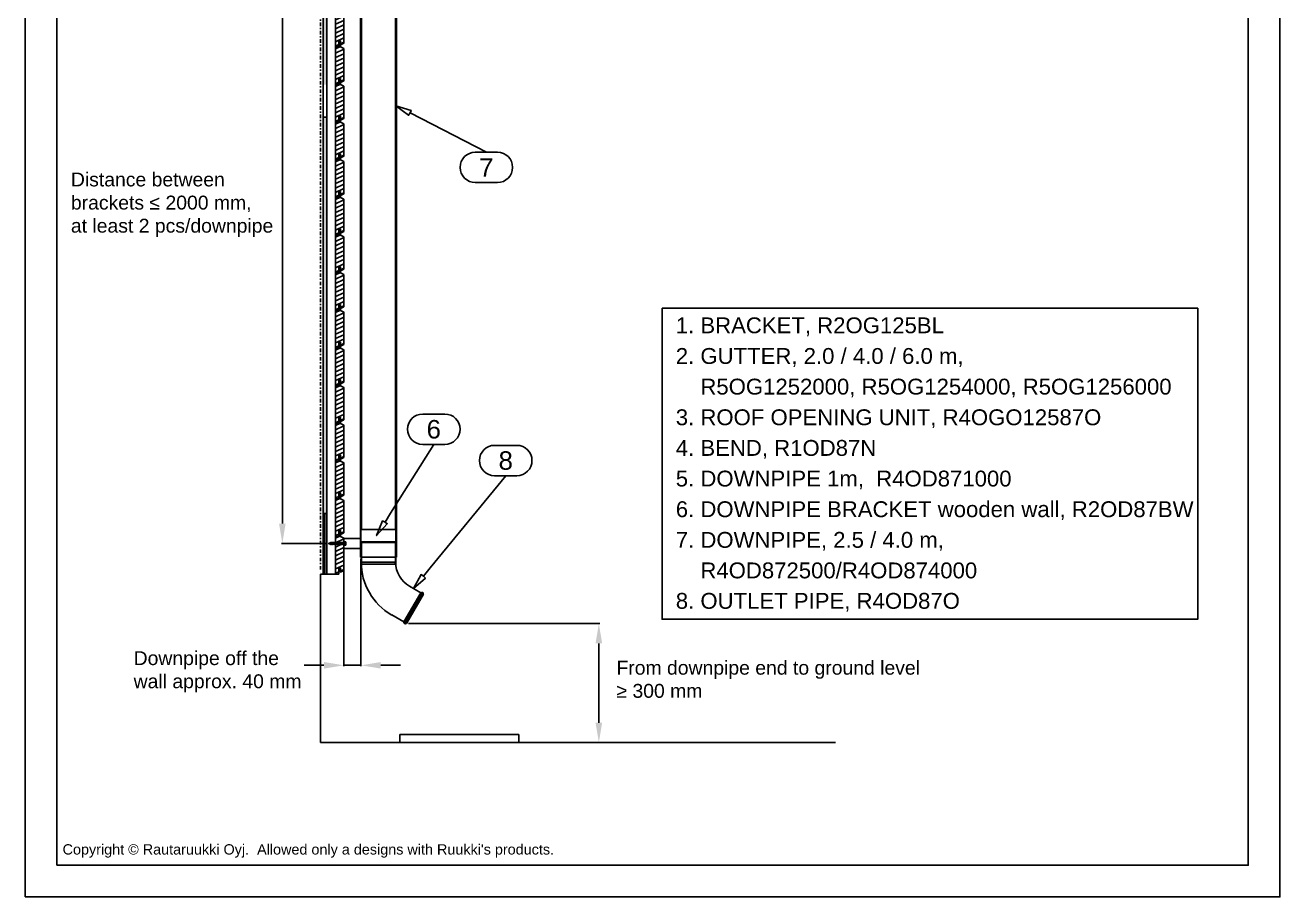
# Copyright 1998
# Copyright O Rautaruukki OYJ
# Model space of a CAD drawing. Extents: x -5366 to 10078, y -29412 to -20292.
# Drawn here: x -5366 to -2198, y -29412 to -27213 of the extents above; entities that cross this region are included whole.
import ezdxf
from ezdxf.enums import TextEntityAlignment as Align

# ---------------------------------------------------------------- set-up
doc = ezdxf.new("R2010")
doc.units = 0
doc.linetypes.add('PKL', pattern=[7, 3, -2, 0, -2])
for name, color, linetype in [('1', 7, 'CONTINUOUS'), ('CLASSIC', 7, 'CONTINUOUS'), ('DET_RAAMIT', 7, 'CONTINUOUS'), ('KIINNIKE', 1, 'CONTINUOUS'), ('MITAT', 2, 'CONTINUOUS'), ('POIMULEVY', 7, 'CONTINUOUS'), ('RAAMIT', 2, 'CONTINUOUS'), ('RISTIKKO', 1, 'CONTINUOUS'), ('RU_COPYRIGHT', 7, 'CONTINUOUS'), ('RWS', 7, 'CONTINUOUS')]:
    doc.layers.add(name, color=color, linetype=linetype)
doc.layers.add('DET_RAAMI_ULOIN', color=7, linetype='CONTINUOUS', plot=False)
doc.layers.add('RWS LIMITYKSET YM', color=7, linetype='CONTINUOUS', plot=False)
doc.layers.add('KUVA', color=7, linetype='CONTINUOUS', lineweight=40)
doc.styles.add('arial', font='ARIAL.TTF')
doc.dimstyles.get("Standard").update_dxf_attribs({"dimtxt": 0.18, "dimasz": 0.18, "dimexe": 0.18, "dimexo": 0.0625, "dimgap": 0.09, "dimtad": 0, "dimtih": 1, "dimtoh": 1, "dimdec": 4, "dimzin": 0, "dimdsep": 46, "dimtxsty": 'Standard', "dimcen": 0.09, "dimadec": 0, "dimazin": 0, "dimtfac": 1, "dimtdec": 4, "dimtofl": 0, "dimtmove": 0, "dimatfit": 3, "dimfxl": 0, "dimtolj": 1, "dimtzin": 0, "dimarcsym": 0})

# ---------------------------------------------------------------- blocks, each defined once
blk = doc.blocks.new('Bracket wood wall')
at = {"layer": '1'}
for p, q in [((-691.1, -3746.1), (-781.5, -3746.1)), ((-781.5, -3746.1), (-781.5, -3815.7)), ((-691.1, -3746.1), (-691.1, -3815.7)), ((-691.1, -3815.7), (-781.5, -3815.7))]:
    blk.add_line(p, q, dxfattribs=at)
at = {"layer": 'RWS'}
for p, q in [((-781.5, -3768.4), (-824.1, -3768.4)), ((-824.1, -3768.4), (-824.1, -3793.4)), ((-781.5, -3793.4), (-824.1, -3793.4))]:
    blk.add_line(p, q, dxfattribs=at)
blk = doc.blocks.new('*D113')
at = {"layer": 'MITAT', "color": 6, "lineweight": -2}
for p, q in [((-4397.3, -28722.9), (-3914.6, -28722.9)), ((-3917.1, -28772.9), (-3917.1, -28972.9)), ((-4397.3, -29022.9), (-3914.6, -29022.9))]:
    blk.add_line(p, q, dxfattribs=at)
at = {"layer": 'MITAT', "color": 6}
for points in [[(-3925.4, -28772.9), (-3908.7, -28772.9), (-3917.1, -28722.9)], [(-3925.4, -28972.9), (-3908.7, -28972.9), (-3917.1, -29022.9)]]:
    blk.add_solid(points, dxfattribs=at)
blk = doc.blocks.new('*D114')
at = {"layer": 'MITAT', "color": 6, "lineweight": -2}
for p, q in [((-4604.4, -26845.3), (-4718.7, -26845.3)), ((-4716.2, -26895.3), (-4716.2, -28470.5)), ((-4604.4, -28520.5), (-4718.7, -28520.5))]:
    blk.add_line(p, q, dxfattribs=at)
at = {"layer": 'MITAT', "color": 6}
for points in [[(-4724.5, -26895.3), (-4707.9, -26895.3), (-4716.2, -26845.3)], [(-4724.5, -28470.5), (-4707.9, -28470.5), (-4716.2, -28520.5)]]:
    blk.add_solid(points, dxfattribs=at)
blk = doc.blocks.new('*D115')
at = {"layer": 'MITAT', "color": 6, "lineweight": -2}
for p, q in [((-4561.1, -28560.3), (-4561.1, -28830.5)), ((-4517.6, -28560.3), (-4517.6, -28830.5)), ((-4611.1, -28828), (-4661.1, -28828)), ((-4517.6, -28828), (-4561.1, -28828)), ((-4467.6, -28828), (-4417.6, -28828))]:
    blk.add_line(p, q, dxfattribs=at)
at = {"layer": 'MITAT', "color": 6}
for points in [[(-4611.1, -28819.7), (-4611.1, -28836.3), (-4561.1, -28828)], [(-4467.6, -28819.7), (-4467.6, -28836.3), (-4517.6, -28828)]]:
    blk.add_solid(points, dxfattribs=at)
blk = doc.blocks.new('S55-38')
at = {"layer": 'KIINNIKE'}
for p, q in [((-22, 8.8), (-20, 7.8)), ((-20.7, 12.6), (-18.7, 11.6)), ((-19.2, 7.4), (-17.1, 6.3)), ((-17.9, 11.2), (-15.9, 10.1))]:
    blk.add_line(p, q, dxfattribs=at)
at = {"layer": 'KIINNIKE', "color": 1}
for p, q in [((-16.3, 6), (-14.3, 4.9)), ((-15.1, 9.8), (-13, 8.7)), ((-13.5, 4.5), (-11.4, 3.5)), ((-12.2, 8.3), (-10.2, 7.3)), ((-10.7, 3.1), (-8.6, 2.1)), ((-9.4, 6.9), (-7.3, 5.9)), ((-7.8, 1.7), (-5.8, 0.7)), ((-6.6, 5.5), (-4.5, 4.5)), ((-5, 0.3), (-2.9, -0.8)), ((-3.7, 4.1), (-1.7, 3)), ((-0.9, 2.7), (0.9, 1.8)), ((6.3, 1.3), (2.7, -5.8)), ((-2.2, -1.1), (-0.9, -1.8))]:
    blk.add_line(p, q, dxfattribs=at)
at = {"layer": 'KIINNIKE'}
for points in [[(-33.6, 16.3), (-34.2, 17.1)], [(-34.2, 17.1), (-33.3, 17.1)], [(-28.5, 12), (-29.2, 12.4)], [(-25.6, 10.6), (-27.7, 11.6)], [(-27.5, 15.9), (-27.2, 15.8)], [(-26.4, 15.4), (-24.4, 14.4)], [(-22.8, 9.2), (-24.9, 10.2)], [(-23.6, 14), (-21.5, 13)], [(-20, 7.8), (-20, 7.8)], [(-18.7, 11.6), (-18.8, 11.6)]]:
    blk.add_lwpolyline(points, dxfattribs=at)
for points in [[(-33.5, 15.5), (-33.7, 16), (-33.2, 17.3), (-32.8, 17.5), (-32.7, 17), (-33.1, 15.7)], [(-31.2, 12.5), (-31.4, 13.3), (-30, 17.4), (-29.4, 17.8), (-29.2, 17), (-30.6, 12.9)], [(-28.3, 11.1), (-28.6, 11.8), (-27.1, 16), (-26.6, 16.4), (-26.4, 15.6), (-27.8, 11.4)], [(-25.5, 9.7), (-25.7, 10.4), (-24.3, 14.6), (-23.7, 15), (-23.5, 14.2), (-24.9, 10)], [(-22.6, 8.3), (-22.9, 9), (-21.5, 13.2), (-20.9, 13.6), (-20.7, 12.8), (-22.1, 8.6)], [(-19.8, 6.9), (-20, 7.6), (-18.6, 11.7), (-18, 12.1), (-17.8, 11.4), (-19.3, 7.2)]]:
    blk.add_lwpolyline(points, close=True, dxfattribs=at)
for points in [[(-31.2, 13.7, -0.053388), (-32.8, 15.3), (-33.1, 15.7)], [(-32.7, 17.1), (-31.9, 17, -0.041911), (-30.2, 16.9)], [(-28.5, 12), (-29.2, 12.4, -0.035659), (-30.5, 13.2, -0.035659)], [(-29.3, 16.7, -0.048189), (-27.5, 15.9), (-27.2, 15.8)]]:
    blk.add_lwpolyline(points, format="xyb", dxfattribs=at)
at = {"layer": 'KIINNIKE', "color": 1}
for points in [[(-17, 5.4), (-17.2, 6.2), (-15.8, 10.3), (-15.2, 10.7), (-15, 9.9), (-16.4, 5.8)], [(-14.1, 4), (-14.4, 4.7), (-12.9, 8.9), (-12.4, 9.3), (-12.2, 8.5), (-13.6, 4.3)], [(-11.3, 2.6), (-11.5, 3.3), (-10.1, 7.5), (-9.5, 7.9), (-9.3, 7.1), (-10.7, 2.9)], [(-8.4, 1.2), (-8.7, 1.9), (-7.3, 6.1), (-6.7, 6.5), (-6.5, 5.7), (-7.9, 1.5)], [(-5.6, -0.2), (-5.8, 0.5), (-4.4, 4.7), (-3.8, 5), (-3.6, 4.3), (-5.1, 0.1)], [(-2.8, -1.6), (-3, -0.9), (-1.6, 3.2), (-1, 3.6), (-0.8, 2.8), (-2.2, -1.3)], [(2.1, 4.2), (3, 3.7), (-1.2, -4.7), (-2.1, -4.2)]]:
    blk.add_lwpolyline(points, close=True, dxfattribs=at)
at = {"layer": 'RWS', "color": 1}
for p, q in [((1.8, 1.3), (5.4, -0.5)), ((2.7, 3.1), (6.3, 1.3)), ((-0.9, -4), (2.7, -5.8)), ((0, -2.3), (3.6, -4))]:
    blk.add_line(p, q, dxfattribs=at)

msp = doc.modelspace()

# ---------------------------------------------------------------- hatches: boundary and pattern name
at = {"layer": 'RAAMIT'}
h = msp.add_hatch(dxfattribs=at)
h.set_pattern_fill('PISTE', color=1, scale=0.04, style=0)
h.set_pattern_definition([(0, (-3737.0562, -26202.0992), (2, 2), [0, -4])])
h.paths.add_polyline_path([(-4613.14208, -27362.67612), (-4604.14208, -27362.67612), (-4604.14208, -26919.79419), (-4613.14208, -26919.79419)])
h.paths.add_polyline_path([(-4604.14208, -27837.67612), (-4613.14208, -27837.67612), (-4613.14208, -27919.79419), (-4604.14208, -27919.79419)])
h = msp.add_hatch(dxfattribs=at)
h.set_pattern_fill('PISTE', color=1, scale=0.04, style=0)
h.set_pattern_definition([(0, (-3737.0562, -26727.0992), (2, 2), [0, -4])])
h.paths.add_polyline_path([(-4613.14208, -27444.79419), (-4604.14208, -27444.79419), (-4604.14208, -28444.79419), (-4613.14208, -28444.79419)])
h = msp.add_hatch(dxfattribs=at)
h.set_pattern_fill('PISTE', color=1, scale=0.04, style=0)
h.set_pattern_definition([(0, (-3737.0562, -27727.0992), (2, 2), [0, -4])])
h.paths.add_polyline_path([(-4613.14208, -28444.79419), (-4604.14208, -28444.79419), (-4604.14208, -28597.67612), (-4613.14208, -28597.67612)])
at = {"layer": 'RWS'}
h = msp.add_hatch(dxfattribs=at)
h.set_pattern_fill('VAAKAV', color=1, scale=0.1, angle=25, style=0)
h.set_pattern_definition([(25, (-3737.056, -26342.099), (-4.22618, 9.06308), [])])
h.paths.add_polyline_path([(-4569.64208, -27157.67612), (-4573.64208, -27157.67612), (-4573.64208, -27172.67612), (-4582.14208, -27172.67612), (-4582.14208, -27267.67612), (-4573.64208, -27267.67612), (-4573.64208, -27252.67612), (-4569.64208, -27252.67612), (-4569.64208, -27262.67612), (-4561.14208, -27258.42612), (-4561.14208, -27176.92612), (-4569.64208, -27172.67612)])
h = msp.add_hatch(dxfattribs=at)
h.set_pattern_fill('VAAKAV', color=1, scale=0.1, angle=25, style=0)
h.set_pattern_definition([(25, (-3737.056, -26437.099), (-4.22618, 9.06308), [])])
h.paths.add_polyline_path([(-4569.64208, -27252.67612), (-4573.64208, -27252.67612), (-4573.64208, -27267.67612), (-4582.14208, -27267.67612), (-4582.14208, -27362.67612), (-4573.64208, -27362.67612), (-4573.64208, -27347.67612), (-4569.64208, -27347.67612), (-4569.64208, -27357.67612), (-4561.14208, -27353.42612), (-4561.14208, -27271.92612), (-4569.64208, -27267.67612)])
h = msp.add_hatch(dxfattribs=at)
h.set_pattern_fill('VAAKAV', color=1, scale=0.1, angle=25, style=0)
h.set_pattern_definition([(25, (-3737.056, -26532.099), (-4.22618, 9.06308), [])])
h.paths.add_polyline_path([(-4569.64208, -27347.67612), (-4573.64208, -27347.67612), (-4573.64208, -27362.67612), (-4582.14208, -27362.67612), (-4582.14208, -27457.67612), (-4573.64208, -27457.67612), (-4573.64208, -27442.67612), (-4569.64208, -27442.67612), (-4569.64208, -27452.67612), (-4561.14208, -27448.42612), (-4561.14208, -27366.92612), (-4569.64208, -27362.67612)])
h = msp.add_hatch(dxfattribs=at)
h.set_pattern_fill('VAAKAV', color=1, scale=0.1, angle=25, style=0)
h.set_pattern_definition([(25, (-3737.056, -26627.099), (-4.22618, 9.06308), [])])
h.paths.add_polyline_path([(-4569.64208, -27442.67612), (-4573.64208, -27442.67612), (-4573.64208, -27457.67612), (-4582.14208, -27457.67612), (-4582.14208, -27552.67612), (-4573.64208, -27552.67612), (-4573.64208, -27537.67612), (-4569.64208, -27537.67612), (-4569.64208, -27547.67612), (-4561.14208, -27543.42612), (-4561.14208, -27461.92612), (-4569.64208, -27457.67612)])
h = msp.add_hatch(dxfattribs=at)
h.set_pattern_fill('VAAKAV', color=1, scale=0.1, angle=25, style=0)
h.set_pattern_definition([(25, (-3737.056, -26722.099), (-4.22618, 9.06308), [])])
h.paths.add_polyline_path([(-4569.64208, -27537.67612), (-4573.64208, -27537.67612), (-4573.64208, -27552.67612), (-4582.14208, -27552.67612), (-4582.14208, -27647.67612), (-4573.64208, -27647.67612), (-4573.64208, -27632.67612), (-4569.64208, -27632.67612), (-4569.64208, -27642.67612), (-4561.14208, -27638.42612), (-4561.14208, -27556.92612), (-4569.64208, -27552.67612)])
h = msp.add_hatch(dxfattribs=at)
h.set_pattern_fill('VAAKAV', color=1, scale=0.1, angle=25, style=0)
h.set_pattern_definition([(25, (-3737.056, -26817.099), (-4.22618, 9.06308), [])])
h.paths.add_polyline_path([(-4569.64208, -27632.67612), (-4573.64208, -27632.67612), (-4573.64208, -27647.67612), (-4582.14208, -27647.67612), (-4582.14208, -27742.67612), (-4573.64208, -27742.67612), (-4573.64208, -27727.67612), (-4569.64208, -27727.67612), (-4569.64208, -27737.67612), (-4561.14208, -27733.42612), (-4561.14208, -27651.92612), (-4569.64208, -27647.67612)])
h = msp.add_hatch(dxfattribs=at)
h.set_pattern_fill('VAAKAV', color=1, scale=0.1, angle=25, style=0)
h.set_pattern_definition([(25, (-3737.056, -26912.099), (-4.22618, 9.06308), [])])
h.paths.add_polyline_path([(-4569.64208, -27727.67612), (-4573.64208, -27727.67612), (-4573.64208, -27742.67612), (-4582.14208, -27742.67612), (-4582.14208, -27837.67612), (-4573.64208, -27837.67612), (-4573.64208, -27822.67612), (-4569.64208, -27822.67612), (-4569.64208, -27832.67612), (-4561.14208, -27828.42612), (-4561.14208, -27746.92612), (-4569.64208, -27742.67612)])
h = msp.add_hatch(dxfattribs=at)
h.set_pattern_fill('VAAKAV', color=1, scale=0.1, angle=25, style=0)
h.set_pattern_definition([(25, (-3737.056, -27007.099), (-4.22618, 9.06308), [])])
h.paths.add_polyline_path([(-4569.64208, -27822.67612), (-4573.64208, -27822.67612), (-4573.64208, -27837.67612), (-4582.14208, -27837.67612), (-4582.14208, -27932.67612), (-4573.64208, -27932.67612), (-4573.64208, -27917.67612), (-4569.64208, -27917.67612), (-4569.64208, -27927.67612), (-4561.14208, -27923.42612), (-4561.14208, -27841.92612), (-4569.64208, -27837.67612)])
h = msp.add_hatch(dxfattribs=at)
h.set_pattern_fill('VAAKAV', color=1, scale=0.1, angle=25, style=0)
h.set_pattern_definition([(25, (-3737.056, -27102.099), (-4.22618, 9.06308), [])])
h.paths.add_polyline_path([(-4569.64208, -27917.67612), (-4573.64208, -27917.67612), (-4573.64208, -27932.67612), (-4582.14208, -27932.67612), (-4582.14208, -28027.67612), (-4573.64208, -28027.67612), (-4573.64208, -28012.67612), (-4569.64208, -28012.67612), (-4569.64208, -28022.67612), (-4561.14208, -28018.42612), (-4561.14208, -27936.92612), (-4569.64208, -27932.67612)])
h = msp.add_hatch(dxfattribs=at)
h.set_pattern_fill('VAAKAV', color=1, scale=0.1, angle=25, style=0)
h.set_pattern_definition([(25, (-3737.056, -27197.099), (-4.22618, 9.06308), [])])
h.paths.add_polyline_path([(-4569.64208, -28012.67612), (-4573.64208, -28012.67612), (-4573.64208, -28027.67612), (-4582.14208, -28027.67612), (-4582.14208, -28122.67612), (-4573.64208, -28122.67612), (-4573.64208, -28107.67612), (-4569.64208, -28107.67612), (-4569.64208, -28117.67612), (-4561.14208, -28113.42612), (-4561.14208, -28031.92612), (-4569.64208, -28027.67612)])
h = msp.add_hatch(dxfattribs=at)
h.set_pattern_fill('VAAKAV', color=1, scale=0.1, angle=25, style=0)
h.set_pattern_definition([(25, (-3737.056, -27292.099), (-4.22618, 9.06308), [])])
h.paths.add_polyline_path([(-4569.64208, -28107.67612), (-4573.64208, -28107.67612), (-4573.64208, -28122.67612), (-4582.14208, -28122.67612), (-4582.14208, -28217.67612), (-4573.64208, -28217.67612), (-4573.64208, -28202.67612), (-4569.64208, -28202.67612), (-4569.64208, -28212.67612), (-4561.14208, -28208.42612), (-4561.14208, -28126.92612), (-4569.64208, -28122.67612)])
h = msp.add_hatch(dxfattribs=at)
h.set_pattern_fill('VAAKAV', color=1, scale=0.1, angle=25, style=0)
h.set_pattern_definition([(25, (-3737.056, -27387.099), (-4.22618, 9.06308), [])])
h.paths.add_polyline_path([(-4569.64208, -28202.67612), (-4573.64208, -28202.67612), (-4573.64208, -28217.67612), (-4582.14208, -28217.67612), (-4582.14208, -28312.67612), (-4573.64208, -28312.67612), (-4573.64208, -28297.67612), (-4569.64208, -28297.67612), (-4569.64208, -28307.67612), (-4561.14208, -28303.42612), (-4561.14208, -28221.92612), (-4569.64208, -28217.67612)])
h = msp.add_hatch(dxfattribs=at)
h.set_pattern_fill('VAAKAV', color=1, scale=0.1, angle=25, style=0)
h.set_pattern_definition([(25, (-3737.056, -27482.099), (-4.22618, 9.06308), [])])
h.paths.add_polyline_path([(-4569.64208, -28297.67612), (-4573.64208, -28297.67612), (-4573.64208, -28312.67612), (-4582.14208, -28312.67612), (-4582.14208, -28407.67612), (-4573.64208, -28407.67612), (-4573.64208, -28392.67612), (-4569.64208, -28392.67612), (-4569.64208, -28402.67612), (-4561.14208, -28398.42612), (-4561.14208, -28316.92612), (-4569.64208, -28312.67612)])
h = msp.add_hatch(dxfattribs=at)
h.set_pattern_fill('VAAKAV', color=1, scale=0.1, angle=25, style=0)
h.set_pattern_definition([(25, (-3737.056, -27577.099), (-4.22618, 9.06308), [])])
h.paths.add_polyline_path([(-4569.64208, -28392.67612), (-4573.64208, -28392.67612), (-4573.64208, -28407.67612), (-4582.14208, -28407.67612), (-4582.14208, -28502.67612), (-4573.64208, -28502.67612), (-4573.64208, -28487.67612), (-4569.64208, -28487.67612), (-4569.64208, -28497.67612), (-4561.14208, -28493.42612), (-4561.14208, -28411.92612), (-4569.64208, -28407.67612)])
h = msp.add_hatch(dxfattribs=at)
h.set_pattern_fill('VAAKAV', color=1, scale=0.1, angle=25, style=0)
h.set_pattern_definition([(25, (-3737.056, -27672.099), (-4.22618, 9.06308), [])])
h.paths.add_polyline_path([(-4569.64208, -28487.67612), (-4573.64208, -28487.67612), (-4573.64208, -28502.67612), (-4582.14208, -28502.67612), (-4582.14208, -28597.67612), (-4573.64208, -28597.67612), (-4573.64208, -28582.67612), (-4569.64208, -28582.67612), (-4569.64208, -28592.67612), (-4561.14208, -28588.42612), (-4561.14208, -28506.92612), (-4569.64208, -28502.67612)])

# ---------------------------------------------------------------- linework, layer by layer
at = {"layer": '1'}
msp.add_line((-4517.03751, -28529.82603), (-4517.03751, -28529.82603), dxfattribs=at)
msp.add_point((-4517.03751, -28542.77163), dxfattribs=at)
at = {"layer": 'CLASSIC', "color": 1}
msp.add_lwpolyline([(-4393.88007, -27434.36898), (-4397.59159, -27440.26636), (-4429.43951, -27416.10626), (-4391.24901, -27427.9167), (-4393.88007, -27434.36898), (-4201.11287, -27533.37093), (-4229.09537, -27533.37093, 1), (-4229.09537, -27609.92298), (-4173.13037, -27609.92298, 1), (-4173.13037, -27533.37093), (-4201.11287, -27533.37093)], format="xyb", dxfattribs=at)
at = {"layer": 'DET_RAAMI_ULOIN', "color": 2}
msp.add_lwpolyline([(-5365.64544, -29412.3081), (-2197.64544, -29412.3081), (-2197.64544, -24852.3081), (-5365.64544, -24852.3081)], close=True, dxfattribs=at)
at = {"layer": 'DET_RAAMIT', "color": 2}
msp.add_lwpolyline([(-5285.64544, -29332.3081), (-2277.64544, -29332.3081), (-2277.64544, -24932.3081), (-5285.64544, -24932.3081)], close=True, dxfattribs=at)
at = {"layer": 'KUVA'}
for p, q in [((-4517.63951, -26880.13169), (-4517.63951, -28485.67163)), ((-4429.43951, -26880.13169), (-4429.43951, -28485.67163))]:
    msp.add_line(p, q, dxfattribs=at)
at = {"layer": 'POIMULEVY', "color": 1}
for points in [[(-4456.93917, -28466.73879), (-4463.14532, -28463.5609), (-4478.20392, -28500.61811), (-4451.37915, -28470.94607), (-4456.93917, -28466.73879), (-4442.76267, -28444.15257), (-4333.85819, -28270.6443), (-4305.85821, -28270.6443, 1), (-4305.85821, -28194.04442), (-4361.85817, -28194.04442, 1), (-4361.85817, -28270.6443), (-4333.85819, -28270.6443)], [(-4360.0916, -28602.95681), (-4365.84679, -28599.0207), (-4385.46413, -28633.87982), (-4355.10734, -28607.83249), (-4360.0916, -28602.95681), (-4343.17658, -28582.34147), (-4152.20737, -28349.59594), (-4124.20739, -28349.59594, 1), (-4124.20739, -28272.99606), (-4180.20736, -28272.99606, 1), (-4180.20736, -28349.59594), (-4152.20737, -28349.59594)]]:
    msp.add_lwpolyline(points, format="xyb", dxfattribs=at)
at = {"layer": 'RAAMIT'}
for points in [[(-4613.14208, -27362.67612), (-4613.14208, -26919.79419), (-4604.14208, -26919.79419), (-4604.14208, -27362.67612)], [(-4604.14208, -27362.67612), (-4604.14208, -27444.79419), (-4613.14208, -27444.79419), (-4613.14208, -27362.67612)]]:
    msp.add_lwpolyline(points, dxfattribs=at)
for points in [[(-4613.14208, -27444.79419), (-4604.14208, -27444.79419), (-4604.14208, -28444.79419), (-4613.14208, -28444.79419)], [(-4613.14208, -28444.79419), (-4604.14208, -28444.79419), (-4604.14208, -28597.67612), (-4613.14208, -28597.67612)]]:
    msp.add_lwpolyline(points, close=True, dxfattribs=at)
at = {"layer": 'RWS', "color": 1, "linetype": 'PKL', "ltscale": 3}
msp.add_line((-4620, -25771.31292), (-4620, -28597.67612), dxfattribs=at)
at = {"layer": 'RWS'}
for p, q in [((-4518.51153, -28507.97163), (-4518.51153, -28520.47163)), ((-4517.03751, -28555.27163), (-4517.03751, -28567.67163)), ((-4430.04151, -28567.67163), (-4430.04151, -28555.27163)), ((-4366.46137, -28644.90456), (-4395.01551, -28628.33844)), ((-4409.65294, -28718.69526), (-4366.46137, -28644.90456)), ((-4361.90116, -28644.67104), (-4407.51411, -28722.78153)), ((-4360.08268, -28648.62249), (-4402.90816, -28722.54186)), ((-4402.31907, -28722.89028), (-4359.59387, -28648.89441)), ((-4359.59387, -28648.89441), (-4360.08268, -28648.62249)), ((-4409.6423, -28718.70143), (-4440.0892, -28701.0372)), ((-4402.31907, -28722.89028), (-4402.90816, -28722.54186)), ((-4419.36417, -29022.89028), (-4419.36417, -29002.89028)), ((-4419.36417, -29002.89028), (-4119.36417, -29002.89028)), ((-4119.36417, -29002.89028), (-4119.36417, -29022.89028))]:
    msp.add_line(p, q, dxfattribs=at)
at = {"layer": 'RWS', "color": 2}
for p, q in [((-4620, -28597.67612), (-4620, -29022.89028)), ((-4620, -28597.67612), (-4582.14208, -28597.67612)), ((-4620, -29022.89028), (-3320, -29022.89028))]:
    msp.add_line(p, q, dxfattribs=at)
for points in [[(-4569.64208, -27157.67612), (-4573.64208, -27157.67612), (-4573.64208, -27172.67612), (-4582.14208, -27172.67612), (-4582.14208, -27267.67612), (-4573.64208, -27267.67612), (-4573.64208, -27252.67612), (-4569.64208, -27252.67612), (-4569.64208, -27262.67612), (-4561.14208, -27258.42612), (-4561.14208, -27176.92612), (-4569.64208, -27172.67612)], [(-4569.64208, -27252.67612), (-4573.64208, -27252.67612), (-4573.64208, -27267.67612), (-4582.14208, -27267.67612), (-4582.14208, -27362.67612), (-4573.64208, -27362.67612), (-4573.64208, -27347.67612), (-4569.64208, -27347.67612), (-4569.64208, -27357.67612), (-4561.14208, -27353.42612), (-4561.14208, -27271.92612), (-4569.64208, -27267.67612)], [(-4569.64208, -27347.67612), (-4573.64208, -27347.67612), (-4573.64208, -27362.67612), (-4582.14208, -27362.67612), (-4582.14208, -27457.67612), (-4573.64208, -27457.67612), (-4573.64208, -27442.67612), (-4569.64208, -27442.67612), (-4569.64208, -27452.67612), (-4561.14208, -27448.42612), (-4561.14208, -27366.92612), (-4569.64208, -27362.67612)], [(-4569.64208, -27442.67612), (-4573.64208, -27442.67612), (-4573.64208, -27457.67612), (-4582.14208, -27457.67612), (-4582.14208, -27552.67612), (-4573.64208, -27552.67612), (-4573.64208, -27537.67612), (-4569.64208, -27537.67612), (-4569.64208, -27547.67612), (-4561.14208, -27543.42612), (-4561.14208, -27461.92612), (-4569.64208, -27457.67612)], [(-4569.64208, -27537.67612), (-4573.64208, -27537.67612), (-4573.64208, -27552.67612), (-4582.14208, -27552.67612), (-4582.14208, -27647.67612), (-4573.64208, -27647.67612), (-4573.64208, -27632.67612), (-4569.64208, -27632.67612), (-4569.64208, -27642.67612), (-4561.14208, -27638.42612), (-4561.14208, -27556.92612), (-4569.64208, -27552.67612)], [(-4569.64208, -27632.67612), (-4573.64208, -27632.67612), (-4573.64208, -27647.67612), (-4582.14208, -27647.67612), (-4582.14208, -27742.67612), (-4573.64208, -27742.67612), (-4573.64208, -27727.67612), (-4569.64208, -27727.67612), (-4569.64208, -27737.67612), (-4561.14208, -27733.42612), (-4561.14208, -27651.92612), (-4569.64208, -27647.67612)], [(-4569.64208, -27727.67612), (-4573.64208, -27727.67612), (-4573.64208, -27742.67612), (-4582.14208, -27742.67612), (-4582.14208, -27837.67612), (-4573.64208, -27837.67612), (-4573.64208, -27822.67612), (-4569.64208, -27822.67612), (-4569.64208, -27832.67612), (-4561.14208, -27828.42612), (-4561.14208, -27746.92612), (-4569.64208, -27742.67612)], [(-4569.64208, -27822.67612), (-4573.64208, -27822.67612), (-4573.64208, -27837.67612), (-4582.14208, -27837.67612), (-4582.14208, -27932.67612), (-4573.64208, -27932.67612), (-4573.64208, -27917.67612), (-4569.64208, -27917.67612), (-4569.64208, -27927.67612), (-4561.14208, -27923.42612), (-4561.14208, -27841.92612), (-4569.64208, -27837.67612)], [(-4569.64208, -27917.67612), (-4573.64208, -27917.67612), (-4573.64208, -27932.67612), (-4582.14208, -27932.67612), (-4582.14208, -28027.67612), (-4573.64208, -28027.67612), (-4573.64208, -28012.67612), (-4569.64208, -28012.67612), (-4569.64208, -28022.67612), (-4561.14208, -28018.42612), (-4561.14208, -27936.92612), (-4569.64208, -27932.67612)], [(-4569.64208, -28012.67612), (-4573.64208, -28012.67612), (-4573.64208, -28027.67612), (-4582.14208, -28027.67612), (-4582.14208, -28122.67612), (-4573.64208, -28122.67612), (-4573.64208, -28107.67612), (-4569.64208, -28107.67612), (-4569.64208, -28117.67612), (-4561.14208, -28113.42612), (-4561.14208, -28031.92612), (-4569.64208, -28027.67612)], [(-4569.64208, -28107.67612), (-4573.64208, -28107.67612), (-4573.64208, -28122.67612), (-4582.14208, -28122.67612), (-4582.14208, -28217.67612), (-4573.64208, -28217.67612), (-4573.64208, -28202.67612), (-4569.64208, -28202.67612), (-4569.64208, -28212.67612), (-4561.14208, -28208.42612), (-4561.14208, -28126.92612), (-4569.64208, -28122.67612)], [(-4569.64208, -28202.67612), (-4573.64208, -28202.67612), (-4573.64208, -28217.67612), (-4582.14208, -28217.67612), (-4582.14208, -28312.67612), (-4573.64208, -28312.67612), (-4573.64208, -28297.67612), (-4569.64208, -28297.67612), (-4569.64208, -28307.67612), (-4561.14208, -28303.42612), (-4561.14208, -28221.92612), (-4569.64208, -28217.67612)], [(-4569.64208, -28297.67612), (-4573.64208, -28297.67612), (-4573.64208, -28312.67612), (-4582.14208, -28312.67612), (-4582.14208, -28407.67612), (-4573.64208, -28407.67612), (-4573.64208, -28392.67612), (-4569.64208, -28392.67612), (-4569.64208, -28402.67612), (-4561.14208, -28398.42612), (-4561.14208, -28316.92612), (-4569.64208, -28312.67612)], [(-4569.64208, -28392.67612), (-4573.64208, -28392.67612), (-4573.64208, -28407.67612), (-4582.14208, -28407.67612), (-4582.14208, -28502.67612), (-4573.64208, -28502.67612), (-4573.64208, -28487.67612), (-4569.64208, -28487.67612), (-4569.64208, -28497.67612), (-4561.14208, -28493.42612), (-4561.14208, -28411.92612), (-4569.64208, -28407.67612)], [(-4569.64208, -28487.67612), (-4573.64208, -28487.67612), (-4573.64208, -28502.67612), (-4582.14208, -28502.67612), (-4582.14208, -28597.67612), (-4573.64208, -28597.67612), (-4573.64208, -28582.67612), (-4569.64208, -28582.67612), (-4569.64208, -28592.67612), (-4561.14208, -28588.42612), (-4561.14208, -28506.92612), (-4569.64208, -28502.67612)]]:
    msp.add_lwpolyline(points, close=True, dxfattribs=at)
at = {"layer": 'RWS', "color": 5}
msp.add_lwpolyline([(-3757.25313, -27926.8867), (-2405.22781, -27926.8867), (-2405.22781, -28711.6565), (-3757.25313, -28711.6565)], close=True, dxfattribs=at)
at = {"layer": 'RWS'}
for centre, radius, start, end in [((-4362.98951, -28567.67163), 154.048, 179.99999917, 240), ((-4359.98951, -28567.67163), 70.052, 179.99999871, 240), ((-4366.04485, -28644.18663), 0.83, 239.87919413, 305.2294891), ((-4363.58517, -28647.57817), 3.35966, 353.70563251, 126.12949262), ((-4359.2168, -28648.05593), 1.03476, 173.93014228, 213.1977033), ((-4410.06412, -28719.41625), 0.83, 354.95320776, 60.30350273), ((-4405.80916, -28719.79201), 3.44152, 174.95320776, 305.6537977), ((-4403.31935, -28723.26285), 0.83, 60.30350273, 125.6537977)]:
    msp.add_arc(centre, radius, start, end, dxfattribs=at)
at = {"layer": 'RWS LIMITYKSET YM'}
for p, q in [((-4517.63951, -28485.67163), (-4517.63951, -28516.77163)), ((-4429.43951, -28485.67163), (-4429.43951, -28516.77163)), ((-4516.53951, -28517.87163), (-4517.63951, -28516.77163)), ((-4429.43951, -28516.77163), (-4517.63951, -28516.77163)), ((-4517.03751, -28555.27163), (-4517.03751, -28517.87163)), ((-4517.03751, -28517.87163), (-4430.04151, -28517.87163)), ((-4516.53951, -28555.27163), (-4516.53951, -28517.87163)), ((-4516.53951, -28517.87163), (-4516.53951, -28567.87163)), ((-4516.53951, -28517.87163), (-4430.53951, -28517.87163)), ((-4430.53951, -28517.87163), (-4429.43951, -28516.77163)), ((-4430.53951, -28555.27163), (-4430.53951, -28517.87163)), ((-4430.53951, -28517.87163), (-4430.53951, -28567.87163)), ((-4430.04151, -28517.87163), (-4430.04151, -28555.27163)), ((-4516.53951, -28567.87163), (-4515.19976, -28572.87163)), ((-4430.53951, -28567.87163), (-4516.53951, -28567.87163)), ((-4515.19976, -28572.87163), (-4431.87926, -28572.87163)), ((-4430.53951, -28567.87163), (-4431.87926, -28572.87163))]:
    msp.add_line(p, q, dxfattribs=at)

# ---------------------------------------------------------------- block references
at = {"layer": 'POIMULEVY', "color": 1, "xscale": -1, "rotation": 153.4349488229165}
msp.add_blockref('S55-38', (-4561.14208, -28520.47163), dxfattribs=at)
at = {"layer": 'RWS'}
msp.add_blockref('Bracket wood wall', (-3737.05622, -24739.59919), dxfattribs=at)

# ---------------------------------------------------------------- texts
at = {"layer": 'CLASSIC', "color": 2, "style": 'arial'}
msp.add_text('7', height=46.66664, dxfattribs=at).set_placement((-4201.16132, -27571.97788), align=Align.MIDDLE)
msp.add_text('5. DOWNPIPE 1m,  R4OD871000', height=40, dxfattribs=at).set_placement((-3722.84213, -28376.829))
at = {"layer": 'POIMULEVY', "color": 2, "style": 'arial'}
for s, p in [('1. BRACKET, R2OG125BL', (-3722.84213, -27990.16475)), ('2. GUTTER, 2.0 / 4.0 / 6.0 m,', (-3722.84213, -28067.4976)), ('    R5OG1252000, R5OG1254000, R5OG1256000', (-3722.84213, -28144.83045)), ('3. ROOF OPENING UNIT, R4OGO12587O', (-3722.84213, -28222.1633)), ('4. BEND, R1OD87N', (-3722.84213, -28299.49615)), ('6. DOWNPIPE BRACKET wooden wall, R2OD87BW', (-3722.84213, -28454.16185)), ('7. DOWNPIPE, 2.5 / 4.0 m, ', (-3722.84213, -28531.4947)), ('    R4OD872500/R4OD874000', (-3722.84213, -28608.54677)), ('8. OUTLET PIPE, R4OD87O', (-3722.84213, -28685.35048))]:
    msp.add_text(s, height=40, dxfattribs=at).set_placement(p)
for s, p in [('6', (-4333.85819, -28232.34436)), ('8', (-4152.20737, -28311.296))]:
    msp.add_text(s, height=46.66664, dxfattribs=at).set_placement(p, align=Align.MIDDLE)
at = {"layer": 'RISTIKKO', "color": 5, "char_height": 35, "attachment_point": 1, "style": 'arial'}
for s, insert, width in [('{\\C2;Distance between brackets ≤ 2000 mm,\\Pat least 2 pcs/downpipe}', (-5250, -27584.63773), 548.3283682), ('{\\C2;Downpipe off the wall approx. 40 mm}', (-5091.63435, -28792.4031), 443.019499), ('{\\C2;From downpipe end to ground level ≥ 300 mm}', (-3872.66823, -28816.60781), 781.4585982)]:
    msp.add_mtext(s, dxfattribs=dict(at, insert=insert, width=width))
at = {"layer": 'RU_COPYRIGHT', "color": 1, "insert": (-5270.97441, -29279.43564), "char_height": 26, "width": 2223.1430146, "attachment_point": 1}
msp.add_mtext("{\\fArial|b0|i0|c0|p34;Copyright © Rautaruukki Oyj.  Allowed only a designs with Ruukki's products.}", dxfattribs=at)

# ---------------------------------------------------------------- dimensions: what is measured, and where the dimension line sits
at = {"layer": 'MITAT', "color": 5}
for base, p1, p2, angle, picture, middle in [((-4716.21427, -28520.47163), (-4599.35932, -26845.33169), (-4599.35932, -28520.47163), 270, '*D114', (-4769.46198, -27686.72374)), ((-4561.14208, -28828.00151), (-4517.63951, -28555.27163), (-4561.14208, -28555.27163), 180, '*D115', (-4355.63508, -28865.73593))]:
    dim = msp.add_linear_dim(base=base, p1=p1, p2=p2, angle=angle, text=' ', dimstyle='Standard', override={"dimscale": 2.5, "dimtxt": 15, "dimasz": 20, "dimexe": 1, "dimexo": 2, "dimgap": 0.5, "dimjust": 0, "dimtih": 0, "dimtoh": 0, "dimdec": 0, "dimzin": 8, "dimtxsty": 'arial', "dimdle": 1, "dimclrd": 6, "dimclre": 6, "dimclrt": 2, "dimtp": 0.5, "dimtm": 0.5, "dimtfac": 0.01875, "dimtix": 1, "dimtofl": 1, "dimtmove": 2, "dimtvp": 1}, dxfattribs=at)
    dim.commit()
    dim.dimension.update_dxf_attribs({"geometry": picture, "text_midpoint": middle, "dimtype": 161})
dim = msp.add_linear_dim(base=(-3917.06315, -29022.89028), p1=(-4402.31907, -28722.89028), p2=(-4402.31907, -29022.89028), angle=270, text=' ', dimstyle='Standard', override={"dimscale": 2.5, "dimtxt": 15, "dimasz": 20, "dimexe": 1, "dimexo": 2, "dimgap": 0.5, "dimjust": 0, "dimtih": 0, "dimtoh": 0, "dimdec": 0, "dimzin": 8, "dimtxsty": 'arial', "dimdle": 1, "dimclrd": 6, "dimclre": 6, "dimclrt": 2, "dimtp": 0.5, "dimtm": 0.5, "dimtfac": 0.01875, "dimtix": 1, "dimtofl": 1, "dimtmove": 2, "dimtvp": 1}, dxfattribs=at)
dim.commit()
dim.dimension.update_dxf_attribs({"geometry": '*D113', "text_midpoint": (-3940.49504, -28864.23608), "dimtype": 161, "text_rotation": 0.0001})

doc.saveas('drawing.dxf')
